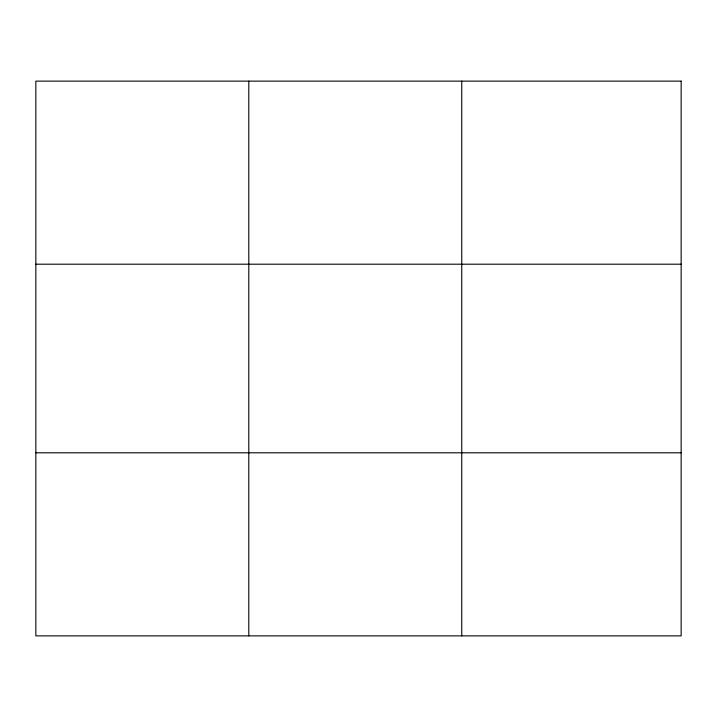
<?xml version="1.0" encoding="UTF-8"?>
<svg xmlns="http://www.w3.org/2000/svg" width="717" height="717" viewBox="0 0 717 717"><rect width="100%" height="100%" fill="white"/><g stroke="black" fill="none" stroke-linecap="round" stroke-linejoin="round"><path stroke-width="1.08" d="M248.799 635.871L248.799 81.129M461.748 635.871L461.748 81.129M35.85 264.197L681.15 264.197M35.85 452.803L681.15 452.803M681.15 81.129L681.15 635.871L35.85 635.871L35.85 81.129L681.15 81.129"/></g></svg>
